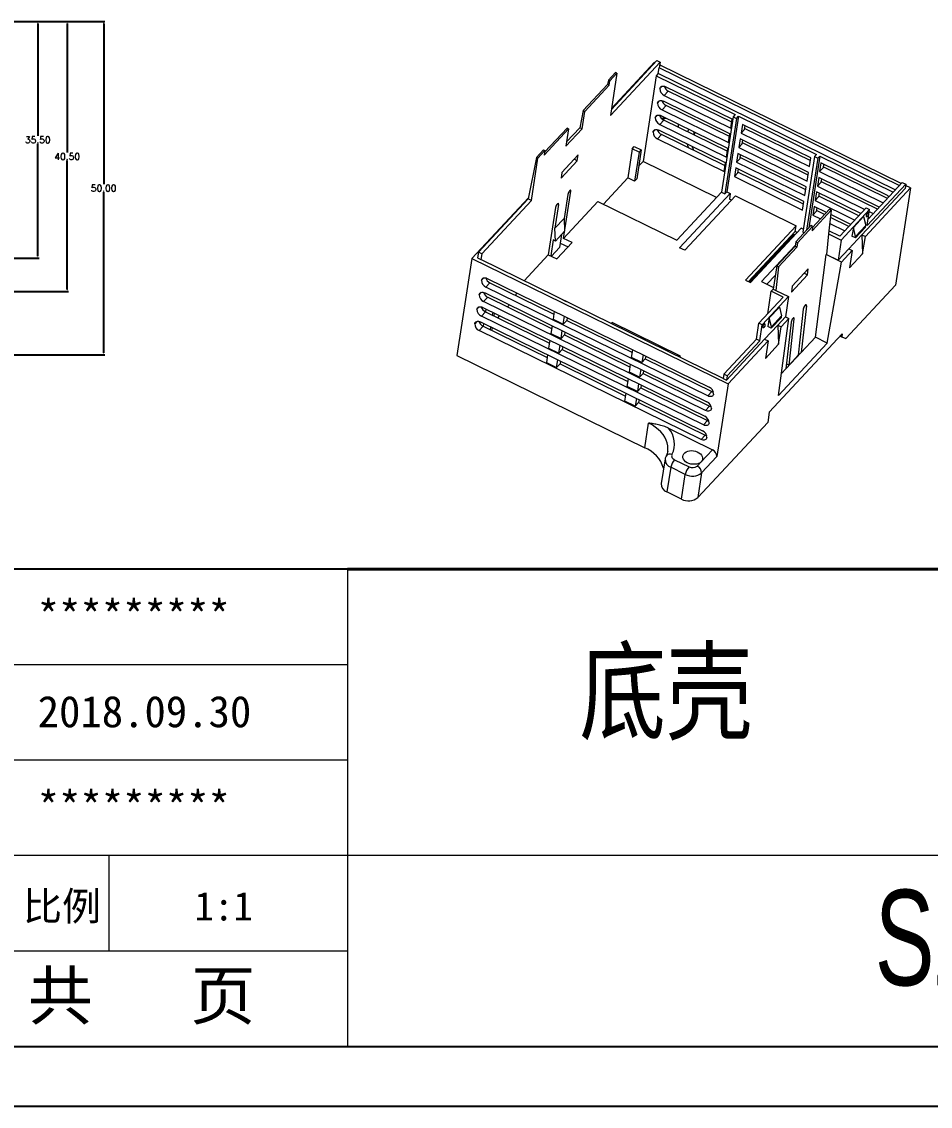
# Model space of a CAD drawing. Header units: inches. Extents: x 3261 to 5228, y 1126 to 1502.
# Drawn here: x 4124.8 to 4261.2, y 1125.7 to 1288.5 of the extents above; entities that cross this region are included whole.
import ezdxf

# ---------------------------------------------------------------- set-up
doc = ezdxf.new("R2010")
doc.units = ezdxf.units.IN
doc.header["$LTSCALE"] = 15
doc.layers.add('文字', color=81, linetype='Continuous')
doc.layers.add('粗实线', color=7, linetype='Continuous', lineweight=30)
doc.layers.add('细实线', color=3, linetype='Continuous', lineweight=9)
doc.styles.get("Standard").update_dxf_attribs({"font": 'txt', "bigfont": 'gbcbig.shx'})
doc.styles.add('宋体', font='', dxfattribs={"width": 0.8, "height": 3.5})
doc.styles.add('长仿宋', font='', dxfattribs={"width": 0.7, "height": 4})
doc.styles.get('宋体').set_extended_font_data('SimSun')
doc.styles.get('长仿宋').set_extended_font_data('SimSun')
doc.dimstyles.new('1.5', dxfattribs={"dimtxt": 1, "dimasz": 0.3, "dimexe": 0.18, "dimexo": 0.0625, "dimgap": 0.09, "dimtad": 0, "dimtih": 1, "dimtoh": 1, "dimzin": 0, "dimdsep": 46, "dimtxsty": 'Standard', "dimcen": 0, "dimadec": 0, "dimazin": 2, "dimtfac": 1, "dimtofl": 0, "dimtmove": 0, "dimatfit": 3, "dimfxl": 1, "dimtolj": 1, "dimtzin": 0, "dimarcsym": 0})

# ---------------------------------------------------------------- blocks, each defined once
blk = doc.blocks.new('*D282')
at = {"color": 0, "lineweight": -2}
for p, q in [((4101.09, 1288.47), (4127.36, 1288.47)), ((4127.18, 1288.17), (4127.18, 1271.31)), ((4127.18, 1253.27), (4127.18, 1270.13)), ((4062.53, 1252.97), (4127.36, 1252.97))]:
    blk.add_line(p, q, dxfattribs=at)
at = {"color": 0}
for points in [[(4127.13, 1288.17), (4127.23, 1288.17), (4127.18, 1288.47)], [(4127.13, 1253.27), (4127.23, 1253.27), (4127.18, 1252.97)]]:
    blk.add_solid(points, dxfattribs=at)
at = {"layer": 'Defpoints', "color": 0}
for p in [(4101.03, 1288.47), (4127.18, 1288.47), (4062.46, 1252.97)]:
    blk.add_point(p, dxfattribs=at)
at = {"color": 0, "insert": (4127.18, 1270.72), "char_height": 1, "attachment_point": 5}
blk.add_mtext('\\A1;35.50', dxfattribs=at)
blk = doc.blocks.new('*D283')
at = {"color": 0, "lineweight": -2}
for p, q in [((4101.15, 1288.47), (4131.78, 1288.47)), ((4131.6, 1288.17), (4131.6, 1268.81)), ((4131.6, 1248.27), (4131.6, 1267.63)), ((4081.69, 1247.97), (4131.78, 1247.97))]:
    blk.add_line(p, q, dxfattribs=at)
at = {"color": 0}
for points in [[(4131.55, 1288.17), (4131.65, 1288.17), (4131.6, 1288.47)], [(4131.55, 1248.27), (4131.65, 1248.27), (4131.6, 1247.97)]]:
    blk.add_solid(points, dxfattribs=at)
at = {"layer": 'Defpoints', "color": 0}
for p in [(4101.09, 1288.47), (4131.6, 1288.47), (4081.63, 1247.97)]:
    blk.add_point(p, dxfattribs=at)
at = {"color": 0, "insert": (4131.6, 1268.22), "char_height": 1, "attachment_point": 5}
blk.add_mtext('\\A1;40.50', dxfattribs=at)
blk = doc.blocks.new('*D284')
at = {"color": 0, "lineweight": -2}
for p, q in [((4089.57, 1288.47), (4137.25, 1288.47)), ((4137.07, 1288.17), (4137.07, 1264.06)), ((4137.07, 1238.77), (4137.07, 1262.88)), ((4074.03, 1238.47), (4137.25, 1238.47))]:
    blk.add_line(p, q, dxfattribs=at)
at = {"color": 0}
for points in [[(4137.02, 1288.17), (4137.12, 1288.17), (4137.07, 1288.47)], [(4137.02, 1238.77), (4137.12, 1238.77), (4137.07, 1238.47)]]:
    blk.add_solid(points, dxfattribs=at)
at = {"layer": 'Defpoints', "color": 0}
for p in [(4089.51, 1288.47), (4137.07, 1288.47), (4073.96, 1238.47)]:
    blk.add_point(p, dxfattribs=at)
at = {"color": 0, "insert": (4137.07, 1263.47), "char_height": 1, "attachment_point": 5}
blk.add_mtext('\\A1;50.00', dxfattribs=at)

msp = doc.modelspace()

# ---------------------------------------------------------------- linework, layer by layer
at = {"color": 7, "linetype": 'Continuous', "lineweight": 15}
for p, q in [((4213.164, 1274.396), (4220.62, 1282.408)), ((4220.143, 1282.642), (4213.302, 1275.291)), ((4219.764, 1282.366), (4213.327, 1275.449)), ((4219.848, 1282.325), (4219.764, 1282.366)), ((4220.143, 1282.642), (4220.62, 1282.408)), ((4220.35, 1280.665), (4220.485, 1281.536)), ((4220.62, 1282.408), (4220.485, 1281.536)), ((4256.537, 1263.858), (4220.485, 1281.536)), ((4256.841, 1264.184), (4220.554, 1281.979)), ((4213.924, 1280.821), (4212.859, 1279.677)), ((4213.076, 1279.57), (4214.141, 1280.715)), ((4214.141, 1280.715), (4213.164, 1274.396)), ((4214.141, 1280.715), (4213.924, 1280.821)), ((4220.046, 1280.338), (4218.057, 1267.483)), ((4220.35, 1280.665), (4220.046, 1280.338)), ((4220.046, 1280.338), (4231.889, 1274.53)), ((4255.938, 1263.214), (4220.35, 1280.665)), ((4212.731, 1279.036), (4209.079, 1275.112)), ((4209.323, 1274.993), (4212.975, 1278.917)), ((4212.859, 1279.677), (4212.731, 1279.036)), ((4212.975, 1278.917), (4212.731, 1279.036)), ((4213.076, 1279.57), (4212.859, 1279.677)), ((4212.975, 1278.917), (4213.076, 1279.57)), ((4221.856, 1278.059), (4221.247, 1277.405)), ((4231.446, 1273.81), (4221.449, 1278.712)), ((4231.381, 1273.388), (4221.856, 1278.059)), ((4231.109, 1271.631), (4221.112, 1276.533)), ((4221.247, 1277.405), (4231.244, 1272.502)), ((4209.079, 1275.112), (4208.567, 1272.551)), ((4208.919, 1272.378), (4209.323, 1274.993)), ((4209.079, 1275.112), (4209.323, 1274.993)), ((4221.518, 1275.88), (4220.91, 1275.226)), ((4220.91, 1275.226), (4230.907, 1270.324)), ((4231.044, 1271.209), (4221.518, 1275.88)), ((4221.181, 1273.701), (4220.573, 1273.047)), ((4220.723, 1274.371), (4220.61, 1274.287)), ((4230.772, 1269.452), (4220.775, 1274.355)), ((4230.707, 1269.03), (4221.181, 1273.701)), ((4231.584, 1274.203), (4229.832, 1262.874)), ((4232.097, 1273.952), (4230.344, 1262.623)), ((4232.401, 1274.279), (4230.649, 1262.95)), ((4231.244, 1272.502), (4231.446, 1273.81)), ((4231.889, 1274.53), (4231.584, 1274.203)), ((4231.584, 1274.203), (4232.097, 1273.952)), ((4232.097, 1273.952), (4232.401, 1274.279)), ((4232.401, 1274.279), (4244.091, 1268.547)), ((4203.236, 1268.453), (4206.888, 1272.377)), ((4206.644, 1272.496), (4203.307, 1268.911)), ((4206.484, 1269.762), (4208.919, 1272.378)), ((4206.888, 1272.377), (4206.484, 1269.762)), ((4208.567, 1272.551), (4206.586, 1270.422)), ((4206.888, 1272.377), (4206.644, 1272.496)), ((4208.919, 1272.378), (4208.567, 1272.551)), ((4230.435, 1267.274), (4220.438, 1272.176)), ((4220.573, 1273.047), (4230.57, 1268.145)), ((4225.793, 1271.44), (4225.853, 1271.829)), ((4225.849, 1271.83), (4225.856, 1271.863)), ((4230.907, 1270.324), (4231.109, 1271.631)), ((4232.984, 1273.056), (4232.782, 1271.748)), ((4232.782, 1271.748), (4233.3, 1272.304)), ((4232.782, 1271.748), (4243.036, 1266.72)), ((4243.238, 1268.027), (4232.984, 1273.056)), ((4233.3, 1272.304), (4233.385, 1272.859)), ((4243.173, 1267.606), (4233.32, 1272.437)), ((4220.844, 1271.523), (4220.236, 1270.869)), ((4220.236, 1270.869), (4230.233, 1265.966)), ((4230.37, 1266.852), (4220.844, 1271.523)), ((4232.647, 1270.877), (4232.445, 1269.57)), ((4232.445, 1269.57), (4232.962, 1270.125)), ((4242.901, 1265.849), (4232.647, 1270.877)), ((4232.962, 1270.125), (4233.048, 1270.68)), ((4242.836, 1265.427), (4232.983, 1270.258)), ((4203.12, 1269.213), (4202.055, 1268.069)), ((4202.272, 1267.962), (4203.338, 1269.106)), ((4203.12, 1269.213), (4203.338, 1269.106)), ((4203.338, 1269.106), (4203.236, 1268.453)), ((4208.312, 1268.457), (4205.877, 1265.841)), ((4208.177, 1267.585), (4208.312, 1268.457)), ((4216.449, 1269.388), (4215.775, 1265.031)), ((4216.449, 1269.388), (4216.753, 1269.715)), ((4217.474, 1268.885), (4216.449, 1269.388)), ((4216.753, 1269.715), (4217.779, 1269.212)), ((4217.474, 1268.885), (4216.8, 1264.528)), ((4217.779, 1269.212), (4217.104, 1264.855)), ((4217.779, 1269.212), (4217.474, 1268.885)), ((4225.512, 1269.621), (4225.521, 1269.683)), ((4230.57, 1268.145), (4230.772, 1269.452)), ((4232.31, 1268.698), (4232.108, 1267.391)), ((4242.564, 1263.67), (4232.31, 1268.698)), ((4232.445, 1269.57), (4242.699, 1264.542)), ((4232.625, 1267.947), (4232.711, 1268.501)), ((4244.603, 1268.296), (4242.933, 1257.498)), ((4244.091, 1268.547), (4243.786, 1268.22)), ((4244.299, 1267.969), (4244.603, 1268.296)), ((4244.603, 1268.296), (4255.633, 1262.887)), ((4202.055, 1268.069), (4200.818, 1261.878)), ((4201.295, 1261.644), (4202.272, 1267.962)), ((4202.272, 1267.962), (4202.055, 1268.069)), ((4205.742, 1264.969), (4208.177, 1267.585)), ((4208.177, 1267.585), (4207.713, 1267.813)), ((4218.057, 1267.483), (4217.402, 1266.779)), ((4229.088, 1262.074), (4218.057, 1267.483)), ((4230.233, 1265.966), (4230.435, 1267.274)), ((4232.108, 1267.391), (4232.625, 1267.947)), ((4232.108, 1267.391), (4242.362, 1262.363)), ((4242.499, 1263.248), (4232.646, 1268.079)), ((4243.786, 1268.22), (4242.033, 1256.891)), ((4244.299, 1267.969), (4242.628, 1257.171)), ((4243.036, 1266.72), (4243.238, 1268.027)), ((4243.786, 1268.22), (4244.299, 1267.969)), ((4244.776, 1267.273), (4244.574, 1265.966)), ((4254.773, 1262.371), (4244.776, 1267.273)), ((4245.177, 1267.077), (4245.091, 1266.522)), ((4205.877, 1265.841), (4205.742, 1264.969)), ((4215.775, 1265.031), (4212.106, 1261.089)), ((4216.8, 1264.528), (4215.775, 1265.031)), ((4231.973, 1266.519), (4231.771, 1265.212)), ((4231.771, 1265.212), (4232.288, 1265.768)), ((4231.771, 1265.212), (4242.025, 1260.184)), ((4242.227, 1261.491), (4231.973, 1266.519)), ((4232.288, 1265.768), (4232.374, 1266.323)), ((4242.161, 1261.069), (4232.309, 1265.901)), ((4242.699, 1264.542), (4242.901, 1265.849)), ((4244.439, 1265.095), (4244.237, 1263.787)), ((4253.536, 1260.633), (4244.439, 1265.095)), ((4244.574, 1265.966), (4245.091, 1266.522)), ((4244.574, 1265.966), (4254.136, 1261.277)), ((4254.744, 1261.931), (4245.112, 1266.655)), ((4217.104, 1264.855), (4216.8, 1264.528)), ((4242.362, 1262.363), (4242.564, 1263.67)), ((4244.237, 1263.787), (4244.754, 1264.343)), ((4244.237, 1263.787), (4251.361, 1260.294)), ((4244.84, 1264.898), (4244.754, 1264.343)), ((4253.246, 1260.322), (4244.775, 1264.476)), ((4250.931, 1256.487), (4257.398, 1263.435)), ((4251.444, 1256.235), (4258.215, 1263.511)), ((4251.717, 1257.876), (4257.499, 1264.089)), ((4256.986, 1264.34), (4251.866, 1258.838)), ((4258.215, 1263.511), (4255.957, 1248.913)), ((4256.986, 1264.34), (4257.499, 1264.089)), ((4257.499, 1264.089), (4257.398, 1263.435)), ((4258.215, 1263.511), (4257.466, 1263.878)), ((4200.852, 1262.045), (4192.374, 1252.937)), ((4200.818, 1261.878), (4193.362, 1253.866)), ((4201.295, 1261.644), (4200.818, 1261.878)), ((4206.12, 1255.929), (4207.215, 1263.01)), ((4206.759, 1262.519), (4206.203, 1258.924)), ((4223.136, 1255.68), (4229.832, 1262.874)), ((4231.161, 1262.698), (4223.553, 1254.523)), ((4224.322, 1254.146), (4231.93, 1262.321)), ((4229.832, 1262.874), (4230.344, 1262.623)), ((4230.344, 1262.623), (4230.649, 1262.95)), ((4230.649, 1262.95), (4231.161, 1262.698)), ((4231.161, 1262.698), (4231.027, 1261.827)), ((4231.331, 1261.677), (4231.027, 1261.827)), ((4231.93, 1262.321), (4241.056, 1257.846)), ((4244.102, 1262.916), (4243.9, 1261.609)), ((4243.9, 1261.609), (4244.417, 1262.164)), ((4250.761, 1259.65), (4244.102, 1262.916)), ((4244.503, 1262.719), (4244.417, 1262.164)), ((4250.471, 1259.338), (4244.438, 1262.297)), ((4193.839, 1253.632), (4201.295, 1261.644)), ((4204.933, 1260.557), (4203.838, 1253.476)), ((4205.389, 1261.048), (4204.833, 1257.453)), ((4206.12, 1255.929), (4211.294, 1261.488)), ((4211.294, 1261.488), (4223.136, 1255.68)), ((4242.025, 1260.184), (4242.227, 1261.491)), ((4243.438, 1257.073), (4246.329, 1260.18)), ((4246.059, 1260.312), (4243.491, 1257.553)), ((4243.765, 1260.737), (4243.563, 1259.43)), ((4245.612, 1259.831), (4243.765, 1260.737)), ((4243.9, 1261.609), (4249.863, 1258.684)), ((4244.166, 1260.54), (4244.08, 1259.986)), ((4246.329, 1260.18), (4245.933, 1256.624)), ((4246.329, 1260.18), (4246.059, 1260.312)), ((4251.575, 1260.524), (4247.619, 1256.273)), ((4247.827, 1255.695), (4252.088, 1260.273)), ((4251.575, 1260.524), (4252.088, 1260.273)), ((4251.717, 1257.876), (4252.088, 1260.273)), ((4206.203, 1258.924), (4204.833, 1257.453)), ((4206.203, 1258.924), (4206.275, 1257.014)), ((4243.563, 1259.43), (4244.08, 1259.986)), ((4243.563, 1259.43), (4244.713, 1258.866)), ((4245.322, 1259.52), (4244.1, 1260.119)), ((4248.973, 1257.729), (4246.207, 1259.086)), ((4249.264, 1258.041), (4246.255, 1259.516)), ((4251.161, 1259.205), (4249.639, 1257.57)), ((4251.161, 1259.205), (4251.505, 1257.864)), ((4252.038, 1259.024), (4251.905, 1259.09)), ((4252.039, 1259.961), (4252.638, 1259.668)), ((4204.905, 1255.542), (4204.833, 1257.453)), ((4206.275, 1257.014), (4204.905, 1255.542)), ((4241.056, 1257.846), (4233.448, 1249.671)), ((4240.921, 1256.975), (4233.912, 1249.444)), ((4234.217, 1249.294), (4241.825, 1257.469)), ((4240.921, 1256.975), (4241.056, 1257.846)), ((4241.226, 1256.825), (4240.921, 1256.975)), ((4243.269, 1257.859), (4240.987, 1255.407)), ((4241.23, 1255.288), (4243.512, 1257.74)), ((4242.102, 1257.333), (4241.825, 1257.469)), ((4242.033, 1256.891), (4242.263, 1256.778)), ((4243.512, 1257.74), (4243.269, 1257.859)), ((4243.512, 1257.74), (4243.438, 1257.073)), ((4247.619, 1256.273), (4245.983, 1257.075)), ((4246.107, 1258.182), (4248.365, 1257.075)), ((4249.639, 1257.57), (4249.437, 1256.262)), ((4249.984, 1256.229), (4249.639, 1257.57)), ((4249.95, 1256.011), (4251.471, 1257.646)), ((4251.505, 1257.864), (4249.984, 1256.229)), ((4251.471, 1257.646), (4251.505, 1257.864)), ((4204.564, 1255.71), (4204.191, 1253.303)), ((4204.905, 1255.542), (4204.564, 1255.71)), ((4205.119, 1252.848), (4207.402, 1255.3)), ((4205.834, 1256.54), (4205.529, 1254.567)), ((4207.402, 1255.3), (4206.12, 1255.929)), ((4240.699, 1256.501), (4234.062, 1249.37)), ((4240.854, 1256.425), (4240.699, 1256.501)), ((4240.987, 1255.407), (4240.886, 1254.753)), ((4240.987, 1255.407), (4241.23, 1255.288)), ((4241.23, 1255.288), (4241.155, 1254.621)), ((4245.933, 1256.624), (4245.586, 1253.512)), ((4245.933, 1256.624), (4247.827, 1255.695)), ((4247.827, 1255.695), (4247.355, 1252.645)), ((4248.953, 1254.361), (4250.931, 1256.487)), ((4249.95, 1256.011), (4249.437, 1256.262)), ((4249.984, 1256.229), (4249.95, 1256.011)), ((4250.931, 1256.487), (4251.444, 1256.235)), ((4250.931, 1256.487), (4251.039, 1253.621)), ((4251.039, 1253.621), (4251.444, 1256.235)), ((4193.362, 1253.866), (4193.191, 1253.012)), ((4193.839, 1253.632), (4193.362, 1253.866)), ((4193.839, 1253.632), (4193.704, 1252.761)), ((4204.302, 1253.249), (4205.529, 1254.567)), ((4205.631, 1255.231), (4206.803, 1254.656)), ((4224.322, 1254.146), (4223.553, 1254.523)), ((4235.851, 1249.445), (4240.904, 1254.875)), ((4240.886, 1254.753), (4238.147, 1251.81)), ((4238.416, 1251.678), (4241.155, 1254.621)), ((4240.886, 1254.753), (4241.155, 1254.621)), ((4247.355, 1252.645), (4248.953, 1254.361)), ((4247.852, 1252.377), (4249.465, 1254.11)), ((4248.953, 1254.361), (4249.465, 1254.11)), ((4249.465, 1254.11), (4249.061, 1251.495)), ((4192.374, 1252.937), (4190.116, 1238.339)), ((4192.374, 1252.937), (4230.825, 1234.082)), ((4193.191, 1253.012), (4193.704, 1252.761)), ((4230.104, 1234.911), (4193.704, 1252.761)), ((4200.205, 1249.573), (4203.838, 1253.476)), ((4203.838, 1253.476), (4205.119, 1252.848)), ((4243.935, 1241.094), (4245.571, 1253.495)), ((4245.571, 1253.495), (4245.586, 1253.512)), ((4247.852, 1252.377), (4245.571, 1253.495)), ((4245.586, 1253.512), (4247.355, 1252.645)), ((4245.73, 1240.214), (4247.852, 1252.377)), ((4249.061, 1251.495), (4251.039, 1253.621)), ((4236.664, 1249.047), (4237.93, 1250.407)), ((4238.147, 1251.81), (4237.607, 1248.324)), ((4238.416, 1251.678), (4238.02, 1248.122)), ((4238.147, 1251.81), (4238.416, 1251.678)), ((4240.337, 1247.871), (4242.771, 1250.487)), ((4242.87, 1251.376), (4240.436, 1248.76)), ((4242.271, 1250.732), (4242.771, 1250.487)), ((4242.771, 1250.487), (4242.87, 1251.376)), ((4195.075, 1249.283), (4194.466, 1248.629)), ((4194.668, 1249.937), (4227.992, 1233.596)), ((4195.075, 1249.283), (4204.671, 1244.578)), ((4233.448, 1249.671), (4234.217, 1249.294)), ((4235.851, 1249.445), (4237.645, 1248.566)), ((4240.436, 1248.76), (4240.337, 1247.871)), ((4248.501, 1240.902), (4255.957, 1248.913)), ((4194.331, 1247.758), (4227.655, 1231.417)), ((4227.79, 1232.288), (4194.466, 1248.629)), ((4199.026, 1247.8), (4198.961, 1247.378)), ((4239.914, 1247.193), (4235.958, 1242.942)), ((4236.782, 1244.63), (4237.303, 1247.997)), ((4237.303, 1247.997), (4237.607, 1248.324)), ((4239.097, 1247.117), (4237.303, 1247.997)), ((4237.607, 1248.324), (4238.02, 1248.122)), ((4238.02, 1248.122), (4239.914, 1247.193)), ((4239.914, 1247.193), (4239.442, 1244.143)), ((4193.994, 1245.579), (4227.318, 1229.238)), ((4194.737, 1247.105), (4194.129, 1246.451)), ((4227.453, 1230.11), (4194.129, 1246.451)), ((4194.737, 1247.105), (4204.334, 1242.399)), ((4198.017, 1245.951), (4197.727, 1245.639)), ((4206.011, 1246.726), (4206.021, 1246.736)), ((4206.021, 1246.736), (4206.533, 1246.485)), ((4206.533, 1246.485), (4206.524, 1246.474)), ((4206.533, 1246.485), (4206.531, 1246.471)), ((4235.445, 1243.194), (4239.097, 1247.117)), ((4238.531, 1245.634), (4237.01, 1243.999)), ((4238.531, 1245.634), (4238.876, 1244.294)), ((4242.585, 1245.806), (4241.805, 1238.805)), ((4194.4, 1244.926), (4193.792, 1244.272)), ((4227.116, 1227.931), (4193.792, 1244.272)), ((4194.461, 1245.35), (4194.395, 1244.928)), ((4194.4, 1244.926), (4203.997, 1240.22)), ((4195.486, 1244.848), (4195.421, 1244.426)), ((4195.722, 1244.732), (4195.657, 1244.31)), ((4196.519, 1244.341), (4196.229, 1244.029)), ((4204.736, 1245), (4204.554, 1243.825)), ((4206.092, 1243.071), (4206.274, 1244.245)), ((4206.675, 1244.049), (4206.61, 1243.627)), ((4237.01, 1243.999), (4236.807, 1242.692)), ((4237.354, 1242.659), (4237.01, 1243.999)), ((4237.32, 1242.441), (4238.842, 1244.076)), ((4238.876, 1244.294), (4237.354, 1242.659)), ((4238.301, 1242.917), (4239.442, 1244.143)), ((4238.426, 1232.366), (4239.97, 1243.908)), ((4238.814, 1242.665), (4239.97, 1243.908)), ((4238.842, 1244.076), (4238.876, 1244.294)), ((4239.446, 1244.165), (4239.97, 1243.908)), ((4242.128, 1245.316), (4241.358, 1238.403)), ((4194.063, 1242.747), (4193.455, 1242.093)), ((4193.657, 1243.401), (4226.981, 1227.059)), ((4194.124, 1243.172), (4194.058, 1242.75)), ((4194.063, 1242.747), (4203.66, 1238.042)), ((4195.149, 1242.669), (4195.084, 1242.247)), ((4195.385, 1242.553), (4195.32, 1242.131)), ((4204.399, 1242.821), (4204.217, 1241.647)), ((4204.554, 1243.825), (4206.092, 1243.071)), ((4206.61, 1243.627), (4206.092, 1243.071)), ((4206.61, 1243.627), (4216.462, 1238.796)), ((4213.411, 1243.305), (4213.278, 1243.162)), ((4213.411, 1243.305), (4213.381, 1243.112)), ((4223.665, 1238.277), (4213.411, 1243.305)), ((4235.075, 1240.797), (4235.445, 1243.194)), ((4235.958, 1242.942), (4235.445, 1243.194)), ((4235.587, 1240.546), (4235.958, 1242.942)), ((4236.323, 1240.791), (4238.301, 1242.917)), ((4237.32, 1242.441), (4236.807, 1242.692)), ((4237.354, 1242.659), (4237.32, 1242.441)), ((4238.301, 1242.917), (4238.409, 1240.051)), ((4238.301, 1242.917), (4238.814, 1242.665)), ((4238.409, 1240.051), (4238.814, 1242.665)), ((4240.302, 1243.354), (4239.523, 1236.352)), ((4239.989, 1236.932), (4240.759, 1243.844)), ((4226.779, 1225.752), (4193.455, 1242.093)), ((4204.062, 1240.642), (4203.88, 1239.468)), ((4204.217, 1241.647), (4205.755, 1240.892)), ((4205.755, 1240.892), (4205.937, 1242.067)), ((4206.273, 1241.448), (4205.755, 1240.892)), ((4206.338, 1241.87), (4206.273, 1241.448)), ((4206.273, 1241.448), (4216.125, 1236.617)), ((4218.213, 1240.742), (4218.222, 1240.753)), ((4218.222, 1240.753), (4218.735, 1240.501)), ((4235.075, 1240.797), (4230.205, 1235.565)), ((4230.617, 1234.66), (4236.323, 1240.791)), ((4235.587, 1240.546), (4235.075, 1240.797)), ((4236.323, 1240.791), (4236.836, 1240.54)), ((4247.976, 1241.61), (4237.02, 1229.838)), ((4243.935, 1241.094), (4241.805, 1238.805)), ((4245.73, 1240.214), (4243.935, 1241.094)), ((4247.676, 1241.288), (4247.908, 1241.174)), ((4247.976, 1241.61), (4247.908, 1241.174)), ((4247.908, 1241.174), (4248.501, 1240.902)), ((4203.88, 1239.468), (4205.418, 1238.714)), ((4205.418, 1238.714), (4205.6, 1239.888)), ((4205.936, 1239.269), (4205.418, 1238.714)), ((4206.001, 1239.691), (4205.936, 1239.269)), ((4205.936, 1239.269), (4215.788, 1234.438)), ((4216.346, 1238.043), (4216.528, 1239.217)), ((4218.735, 1240.501), (4218.726, 1240.491)), ((4218.735, 1240.501), (4218.733, 1240.487)), ((4230.718, 1235.314), (4235.587, 1240.546)), ((4230.825, 1234.082), (4236.836, 1240.54)), ((4236.836, 1240.54), (4236.431, 1237.925)), ((4236.431, 1237.925), (4238.409, 1240.051)), ((4238.426, 1232.366), (4245.73, 1240.214)), ((4190.116, 1238.339), (4218.313, 1224.512)), ((4203.725, 1238.464), (4203.543, 1237.289)), ((4205.081, 1236.535), (4205.263, 1237.709)), ((4205.664, 1237.513), (4205.599, 1237.091)), ((4217.884, 1237.289), (4216.346, 1238.043)), ((4218.066, 1238.463), (4217.884, 1237.289)), ((4218.401, 1237.845), (4217.884, 1237.289)), ((4218.467, 1238.267), (4218.401, 1237.845)), ((4218.401, 1237.845), (4228.399, 1232.942)), ((4223.532, 1238.134), (4223.665, 1238.277)), ((4241.805, 1238.805), (4239.523, 1236.352)), ((4241.358, 1238.403), (4239.989, 1236.932)), ((4240.916, 1237.928), (4240.966, 1237.904)), ((4203.543, 1237.289), (4205.081, 1236.535)), ((4205.599, 1237.091), (4205.081, 1236.535)), ((4205.599, 1237.091), (4215.451, 1232.259)), ((4216.009, 1235.864), (4216.191, 1237.039)), ((4217.547, 1235.11), (4216.009, 1235.864)), ((4217.729, 1236.285), (4217.547, 1235.11)), ((4218.13, 1236.088), (4218.064, 1235.666)), ((4239.523, 1236.352), (4238.865, 1235.646)), ((4239.608, 1237.119), (4239.989, 1236.932)), ((4215.672, 1233.686), (4215.854, 1234.86)), ((4217.392, 1234.106), (4217.21, 1232.931)), ((4218.064, 1235.666), (4217.547, 1235.11)), ((4218.064, 1235.666), (4228.062, 1230.764)), ((4230.205, 1235.565), (4230.104, 1234.911)), ((4230.104, 1234.911), (4230.617, 1234.66)), ((4230.718, 1235.314), (4230.205, 1235.565)), ((4230.718, 1235.314), (4230.617, 1234.66)), ((4215.335, 1231.507), (4215.517, 1232.681)), ((4217.21, 1232.931), (4215.672, 1233.686)), ((4217.727, 1233.487), (4217.21, 1232.931)), ((4217.793, 1233.909), (4217.727, 1233.487)), ((4217.727, 1233.487), (4227.724, 1228.585)), ((4227.79, 1232.288), (4228.399, 1232.942)), ((4230.825, 1234.082), (4229.14, 1223.188)), ((4216.873, 1230.753), (4215.335, 1231.507)), ((4217.055, 1231.927), (4216.873, 1230.753)), ((4217.39, 1231.309), (4216.873, 1230.753)), ((4217.455, 1231.73), (4217.39, 1231.309)), ((4217.39, 1231.309), (4227.387, 1226.406)), ((4227.453, 1230.11), (4228.062, 1230.764)), ((4237.02, 1229.838), (4236.784, 1228.313)), ((4218.313, 1224.512), (4218.886, 1228.216)), ((4226.284, 1217.032), (4236.784, 1228.313)), ((4227.116, 1227.931), (4227.724, 1228.585)), ((4221.899, 1227.442), (4228.472, 1224.219)), ((4226.779, 1225.752), (4227.387, 1226.406)), ((4221.365, 1222.832), (4220.792, 1219.128)), ((4222.789, 1222.719), (4224.964, 1221.653)), ((4226.798, 1222.42), (4228.472, 1224.219)), ((4229.14, 1223.188), (4226.857, 1220.736)), ((4222.231, 1221.575), (4221.658, 1217.872)), ((4224.406, 1220.509), (4222.231, 1221.575)), ((4226.19, 1221.766), (4226.798, 1222.42)), ((4223.833, 1216.805), (4224.406, 1220.509)), ((4226.857, 1220.736), (4226.284, 1217.032)), ((4223.833, 1216.805), (4221.658, 1217.872))]:
    msp.add_line(p, q, dxfattribs=at)
at = {"color": 8, "linetype": 'Continuous', "lineweight": 15}
for p, q in [((4220.917, 1278.798), (4220.579, 1278.436)), ((4220.242, 1276.257), (4220.58, 1276.62)), ((4219.905, 1274.078), (4220.243, 1274.441)), ((4221.186, 1274.153), (4220.924, 1273.871)), ((4219.568, 1271.899), (4219.906, 1272.262)), ((4225.759, 1271.553), (4225.719, 1271.476)), ((4225.745, 1271.463), (4225.759, 1271.553)), ((4207.215, 1263.01), (4207.041, 1263.095)), ((4205.389, 1261.048), (4205.215, 1261.133)), ((4194.136, 1250.023), (4193.798, 1249.66)), ((4193.461, 1247.481), (4193.799, 1247.844)), ((4193.462, 1245.666), (4193.124, 1245.303)), ((4242.585, 1245.806), (4242.397, 1245.898)), ((4240.759, 1243.844), (4240.571, 1243.936)), ((4193.125, 1243.487), (4192.787, 1243.124))]:
    msp.add_line(p, q, dxfattribs=at)
for p, q in [((4173.688, 1206.278), (4066.193, 1206.278)), ((3879.303, 1134.615), (4388.679, 1134.615)), ((3865.535, 1125.657), (4397.637, 1125.657))]:
    msp.add_line(p, q)
at = {"color": 7, "linetype": 'Continuous', "lineweight": 15, "flags": 128}
for points in [[(4220.579, 1278.436), (4220.613, 1278.556), (4220.676, 1278.657), (4220.765, 1278.735), (4220.876, 1278.787), (4221.005, 1278.811), (4221.147, 1278.807), (4221.297, 1278.773), (4221.449, 1278.712)], [(4220.242, 1276.257), (4220.276, 1276.377), (4220.339, 1276.478), (4220.428, 1276.556), (4220.539, 1276.609), (4220.668, 1276.633), (4220.81, 1276.628), (4220.96, 1276.594), (4221.112, 1276.533)], [(4219.905, 1274.078), (4219.939, 1274.198), (4220.002, 1274.299), (4220.091, 1274.378), (4220.202, 1274.43), (4220.331, 1274.454), (4220.473, 1274.449), (4220.623, 1274.416), (4220.775, 1274.355)], [(4219.568, 1271.899), (4219.602, 1272.02), (4219.665, 1272.121), (4219.754, 1272.199), (4219.865, 1272.251), (4219.994, 1272.275), (4220.136, 1272.27), (4220.286, 1272.237), (4220.438, 1272.176)], [(4207.215, 1263.01), (4207.217, 1263.116), (4207.184, 1263.169), (4207.121, 1263.16), (4207.038, 1263.091), (4206.947, 1262.972), (4206.862, 1262.822), (4206.796, 1262.663), (4206.759, 1262.519)], [(4254.773, 1262.371), (4254.921, 1262.285), (4255.011, 1262.218)], [(4205.389, 1261.048), (4205.391, 1261.154), (4205.358, 1261.207), (4205.295, 1261.198), (4205.212, 1261.129), (4205.121, 1261.01), (4205.036, 1260.86), (4204.97, 1260.701), (4204.933, 1260.557)], [(4251.858, 1259.771), (4251.847, 1259.78), (4251.805, 1259.774), (4251.749, 1259.728), (4251.689, 1259.649), (4251.632, 1259.548), (4251.588, 1259.442), (4251.564, 1259.346), (4251.562, 1259.276), (4251.584, 1259.24), (4251.597, 1259.238)], [(4251.872, 1259.453), (4251.867, 1259.446), (4251.863, 1259.438), (4251.859, 1259.429), (4251.857, 1259.421), (4251.857, 1259.415), (4251.859, 1259.412), (4251.862, 1259.413), (4251.867, 1259.416), (4251.872, 1259.423), (4251.877, 1259.431), (4251.88, 1259.44), (4251.882, 1259.448), (4251.882, 1259.454), (4251.881, 1259.457), (4251.877, 1259.457), (4251.872, 1259.453)], [(4193.798, 1249.66), (4193.832, 1249.78), (4193.895, 1249.882), (4193.984, 1249.96), (4194.095, 1250.012), (4194.224, 1250.036), (4194.366, 1250.031), (4194.516, 1249.998), (4194.668, 1249.937)], [(4193.461, 1247.481), (4193.495, 1247.602), (4193.558, 1247.703), (4193.647, 1247.781), (4193.758, 1247.833), (4193.887, 1247.857), (4194.029, 1247.853), (4194.179, 1247.819), (4194.331, 1247.758)], [(4193.124, 1245.303), (4193.158, 1245.423), (4193.221, 1245.524), (4193.31, 1245.602), (4193.421, 1245.654), (4193.55, 1245.679), (4193.692, 1245.674), (4193.842, 1245.64), (4193.994, 1245.579)], [(4192.787, 1243.124), (4192.821, 1243.244), (4192.884, 1243.345), (4192.973, 1243.424), (4193.084, 1243.476), (4193.213, 1243.5), (4193.355, 1243.495), (4193.505, 1243.462), (4193.657, 1243.401)], [(4236.338, 1243.094), (4236.326, 1243.103), (4236.284, 1243.097), (4236.229, 1243.051), (4236.168, 1242.972), (4236.111, 1242.872), (4236.067, 1242.766), (4236.043, 1242.67), (4236.041, 1242.599), (4236.064, 1242.564), (4236.076, 1242.561)], [(4236.352, 1242.776), (4236.347, 1242.77), (4236.342, 1242.761), (4236.338, 1242.752), (4236.336, 1242.744), (4236.336, 1242.738), (4236.338, 1242.735), (4236.341, 1242.736), (4236.346, 1242.74), (4236.351, 1242.746), (4236.356, 1242.755), (4236.359, 1242.764), (4236.361, 1242.772), (4236.362, 1242.778), (4236.36, 1242.78), (4236.356, 1242.78), (4236.352, 1242.776)], [(4228.66, 1232.565), (4228.626, 1232.445), (4228.563, 1232.344), (4228.474, 1232.265), (4228.363, 1232.213), (4228.234, 1232.189), (4228.092, 1232.194), (4227.942, 1232.227), (4227.79, 1232.288)], [(4228.399, 1232.942), (4228.551, 1232.881), (4228.636, 1232.859)], [(4228.323, 1230.386), (4228.289, 1230.266), (4228.226, 1230.165), (4228.137, 1230.087), (4228.026, 1230.034), (4227.897, 1230.01), (4227.755, 1230.015), (4227.605, 1230.049), (4227.453, 1230.11)], [(4228.062, 1230.764), (4228.214, 1230.703), (4228.299, 1230.68)], [(4227.986, 1228.207), (4227.951, 1228.087), (4227.889, 1227.986), (4227.8, 1227.908), (4227.689, 1227.856), (4227.56, 1227.832), (4227.418, 1227.836), (4227.268, 1227.87), (4227.116, 1227.931)], [(4227.724, 1228.585), (4227.876, 1228.524), (4227.962, 1228.501)], [(4227.649, 1226.029), (4227.614, 1225.908), (4227.552, 1225.807), (4227.463, 1225.729), (4227.352, 1225.677), (4227.223, 1225.653), (4227.081, 1225.658), (4226.931, 1225.691), (4226.779, 1225.752)], [(4227.387, 1226.406), (4227.539, 1226.345), (4227.625, 1226.323)], [(4222.403, 1223.486), (4222.364, 1223.387), (4222.351, 1223.283), (4222.365, 1223.176), (4222.404, 1223.071), (4222.469, 1222.97), (4222.556, 1222.876), (4222.664, 1222.791), (4222.789, 1222.719)], [(4226.798, 1222.42), (4226.619, 1222.269), (4226.394, 1222.149), (4226.134, 1222.066), (4225.848, 1222.023), (4225.549, 1222.023), (4225.248, 1222.064), (4224.959, 1222.146), (4224.692, 1222.264), (4224.459, 1222.415), (4224.269, 1222.592), (4224.13, 1222.787), (4224.048, 1222.993), (4224.027, 1223.202), (4224.066, 1223.404), (4224.164, 1223.591), (4224.318, 1223.757), (4224.521, 1223.893), (4224.765, 1223.995), (4225.04, 1224.058), (4225.334, 1224.08), (4225.635, 1224.059), (4225.932, 1223.998), (4226.211, 1223.897), (4226.463, 1223.762), (4226.675, 1223.597), (4226.84, 1223.41), (4226.951, 1223.208), (4227.003, 1223), (4226.994, 1222.794), (4226.925, 1222.598), (4226.798, 1222.42)]]:
    msp.add_lwpolyline(points, dxfattribs=at)
at = {"color": 8, "linetype": 'Continuous', "lineweight": 15, "flags": 128}
for points in [[(4224.781, 1271.936), (4224.828, 1272.067), (4224.933, 1272.315)], [(4225.853, 1271.829), (4225.837, 1271.75), (4225.759, 1271.553)], [(4224.925, 1269.522), (4224.804, 1269.838), (4224.735, 1270.069)], [(4221.771, 1224.019), (4221.803, 1224.354), (4221.785, 1224.789), (4221.701, 1225.226), (4221.55, 1225.659), (4221.336, 1226.085), (4221.06, 1226.498), (4220.725, 1226.893), (4220.336, 1227.267), (4219.897, 1227.614), (4219.411, 1227.932), (4218.886, 1228.216)]]:
    msp.add_lwpolyline(points, dxfattribs=at)
at = {"color": 7, "linetype": 'Continuous', "lineweight": 15}
for centre, radius, start, end in [((4221.687, 1278.422), 1.108, 179.28074, 246.60527), ((4222.396, 1279.181), 1.245, 198.01829, 244.28421), ((4222.059, 1277.002), 1.245, 198.01826, 244.28431), ((4221.35, 1276.243), 1.108, 179.28077, 246.6053), ((4221.013, 1274.064), 1.108, 179.2808, 246.60527), ((4221.722, 1274.823), 1.245, 198.01829, 244.28421), ((4221.69, 1272.193), 1.756, 92.70229, 113.02692), ((4220.676, 1271.885), 1.108, 179.2808, 246.60524), ((4221.385, 1272.644), 1.245, 198.01821, 244.28428), ((4222.657, 1272.799), 0.738, 346.48006, 24.30288), ((4194.906, 1249.646), 1.108, 179.28074, 246.60527), ((4195.615, 1250.405), 1.245, 198.01829, 244.28421), ((4194.569, 1247.468), 1.108, 179.28077, 246.6053), ((4195.278, 1248.227), 1.245, 198.01826, 244.28431), ((4194.941, 1246.048), 1.245, 198.01829, 244.28421), ((4194.232, 1245.289), 1.108, 179.2808, 246.60527), ((4193.895, 1243.11), 1.108, 179.2808, 246.60524), ((4194.604, 1243.869), 1.245, 198.01821, 244.28428), ((4227.552, 1232.579), 1.108, 359.2808, 66.60527), ((4227.215, 1230.4), 1.108, 359.28077, 66.6053), ((4226.878, 1228.221), 1.108, 359.2808, 66.60522), ((4219.24, 1225.093), 3.548, 333.06293, 41.45825), ((4226.541, 1226.043), 1.108, 359.28078, 66.60529), ((4216.422, 1219.923), 4.964, 17.74206, 67.60022), ((4224.661, 1221.099), 2.476, 139.12523, 168.90754), ((4228.032, 1223.202), 1.108, 359.28079, 66.60528), ((4226.837, 1220.032), 2.476, 139.12523, 168.90754), ((4225.493, 1222.618), 1.1, 241.28016, 309.29206), ((4225.75, 1220.749), 1.108, 359.28079, 66.60528), ((4225.464, 1222.439), 2.201, 241.28007, 309.29205), ((4222.048, 1219.066), 1.257, 177.20578, 251.94937), ((4224.891, 1218.735), 2.201, 241.28007, 309.29205)]:
    msp.add_arc(centre, radius, start, end, dxfattribs=at)
at = {"color": 8, "linetype": 'Continuous', "lineweight": 15}
for centre, radius, start, end in [((4220.831, 1273.732), 0.571, 84.53423, 112.79531), ((4225.118, 1271.631), 0.646, 352.98758, 29.47703), ((4222.621, 1222.77), 1.257, 177.22431, 251.94736), ((4222.088, 1222.853), 0.707, 63.53726, 144.75653)]:
    msp.add_arc(centre, radius, start, end, dxfattribs=at)
at = {"color": 7, "linetype": 'Continuous', "lineweight": 15}
for centre in [(4242.357, 1245.561), (4240.531, 1243.599)]:
    msp.add_ellipse(centre, major_axis=(0.188, 0.409), ratio=0.3306118, start_param=5.4969887, end_param=8.6385813, dxfattribs=at)
for points, knots in [([(4225.691, 1269.146), (4225.665, 1269.2), (4225.584, 1269.368), (4225.521, 1269.553), (4225.497, 1269.68), (4225.494, 1269.697)], [0, 0, 0, 0, 0.2931508, 0.9048173, 1, 1, 1, 1]), ([(4251.597, 1259.238), (4251.627, 1259.239), (4251.682, 1259.243), (4251.754, 1259.274), (4251.801, 1259.308), (4251.824, 1259.331), (4251.83, 1259.338)], [0, 0, 0, 0, 0.3343259, 0.629244, 0.8975463, 1, 1, 1, 1]), ([(4251.83, 1259.338), (4251.843, 1259.353), (4251.877, 1259.394), (4251.913, 1259.473), (4251.931, 1259.57), (4251.917, 1259.668), (4251.89, 1259.739), (4251.861, 1259.765), (4251.858, 1259.768)], [0, 0, 0, 0, 0.1254114, 0.3457617, 0.5401746, 0.7518837, 0.9718874, 1, 1, 1, 1]), ([(4236.076, 1242.561), (4236.106, 1242.563), (4236.161, 1242.566), (4236.233, 1242.598), (4236.281, 1242.632), (4236.303, 1242.655), (4236.309, 1242.661)], [0, 0, 0, 0, 0.3343287, 0.6292471, 0.8975496, 1, 1, 1, 1]), ([(4236.309, 1242.661), (4236.322, 1242.676), (4236.357, 1242.718), (4236.393, 1242.796), (4236.411, 1242.894), (4236.396, 1242.991), (4236.369, 1243.062), (4236.34, 1243.088), (4236.337, 1243.091)], [0, 0, 0, 0, 0.1254113, 0.3457615, 0.5401755, 0.7518844, 0.9718874, 1, 1, 1, 1]), ([(4221.899, 1227.442), (4221.644, 1227.567), (4221.391, 1227.664), (4220.884, 1227.828), (4220.631, 1227.895), (4220.128, 1228.008), (4219.879, 1228.055), (4219.506, 1228.119), (4219.382, 1228.139), (4219.134, 1228.178), (4219.009, 1228.197), (4218.886, 1228.216)], [0, 0, 0, 0, 0.25, 0.25, 0.5, 0.5, 0.75, 0.75, 0.875, 0.875, 1, 1, 1, 1]), ([(4221.511, 1223.261), (4221.475, 1223.189), (4221.408, 1223.052), (4221.382, 1222.901), (4221.37, 1222.83)], [0, 0, 0, 0, 0.5278938, 1, 1, 1, 1]), ([(4221.77, 1224.021), (4221.769, 1224.015), (4221.759, 1223.894), (4221.693, 1223.675), (4221.598, 1223.428), (4221.528, 1223.295), (4221.511, 1223.261)], [0, 0, 0, 0, 0.022482, 0.4601223, 0.8630107, 1, 1, 1, 1])]:
    msp.add_open_spline(points, degree=3, knots=knots, dxfattribs=at)
at = {"layer": '粗实线', "color": 7, "lineweight": 40}
msp.add_line((4388.679, 1206.278), (4173.688, 1206.278), dxfattribs=at)
at = {"layer": '细实线', "color": 7}
for p, q in [((4173.688, 1206.278), (4173.688, 1134.615)), ((4173.688, 1191.945), (4066.193, 1191.945)), ((4173.688, 1177.613), (4066.193, 1177.613)), ((4388.679, 1163.28), (4066.193, 1163.28)), ((4137.856, 1163.28), (4137.856, 1148.947)), ((4173.688, 1148.947), (4066.193, 1148.947))]:
    msp.add_line(p, q, dxfattribs=at)

# ---------------------------------------------------------------- texts
at = {"char_height": 4.71356, "width": 2678.95232, "attachment_point": 1}
for s, insert in [('{\\fSimHei|b0|i0|c134|p49;*********}', (4127.166, 1201.605)), ('{\\fSimHei|b0|i0|c134|p49;2018.\\fSimHei|b0|i0|c0|p49;09\\fSimHei|b0|i0|c134|p49;.\\fSimHei|b0|i0|c0|p49;30}', (4127.166, 1187.272)), ('{\\fSimHei|b0|i0|c134|p49;*********}', (4127.166, 1172.939))]:
    msp.add_mtext(s, dxfattribs=dict(at, insert=insert))
at = {"layer": '文字', "color": 0, "insert": (4208.48, 1193.905), "char_height": 11.9439, "width": 152.69892, "attachment_point": 1, "style": '宋体'}
msp.add_mtext('底壳', dxfattribs=at)
at = {"layer": '粗实线', "insert": (4252.867, 1158.148), "char_height": 14.33272, "width": 160.72731, "attachment_point": 1, "style": '长仿宋'}
msp.add_mtext('{\\fSTXinwei|b0|i0|c134|p2;SZOMK}', dxfattribs=at)
at = {"layer": '细实线', "color": 7, "attachment_point": 1}
for s, insert, char_height, width in [('{\\fSimSun|b0|i0|c134|p54;比例}', (4124.957, 1157.852), 4.29982, 18.87486), ('{\\fSimSun|b0|i0|c134|p54;1:1}', (4150.711, 1157.852), 4.29982, 18.87486), ('{\\fSimSun|b0|i0|c134|p54; 共   页}', (4120.817, 1145.875), 7.16636, 53.74771)]:
    msp.add_mtext(s, dxfattribs=dict(at, insert=insert, char_height=char_height, width=width))

# ---------------------------------------------------------------- dimensions: what is measured, and where the dimension line sits
for base, p1, p2, picture, middle in [((4127.182, 1288.466), (4062.463, 1252.966), (4101.026, 1288.466), '*D282', (4127.182, 1270.716)), ((4137.073, 1288.466), (4073.963, 1238.466), (4089.509, 1288.466), '*D284', (4137.073, 1263.466)), ((4131.601, 1288.466), (4081.627, 1247.966), (4101.088, 1288.466), '*D283', (4131.601, 1268.216))]:
    dim = msp.add_linear_dim(base=base, p1=p1, p2=p2, angle=90, dimstyle='1.5')
    dim.commit()
    dim.dimension.update_dxf_attribs({"geometry": picture, "text_midpoint": middle})

doc.saveas('drawing.dxf')
